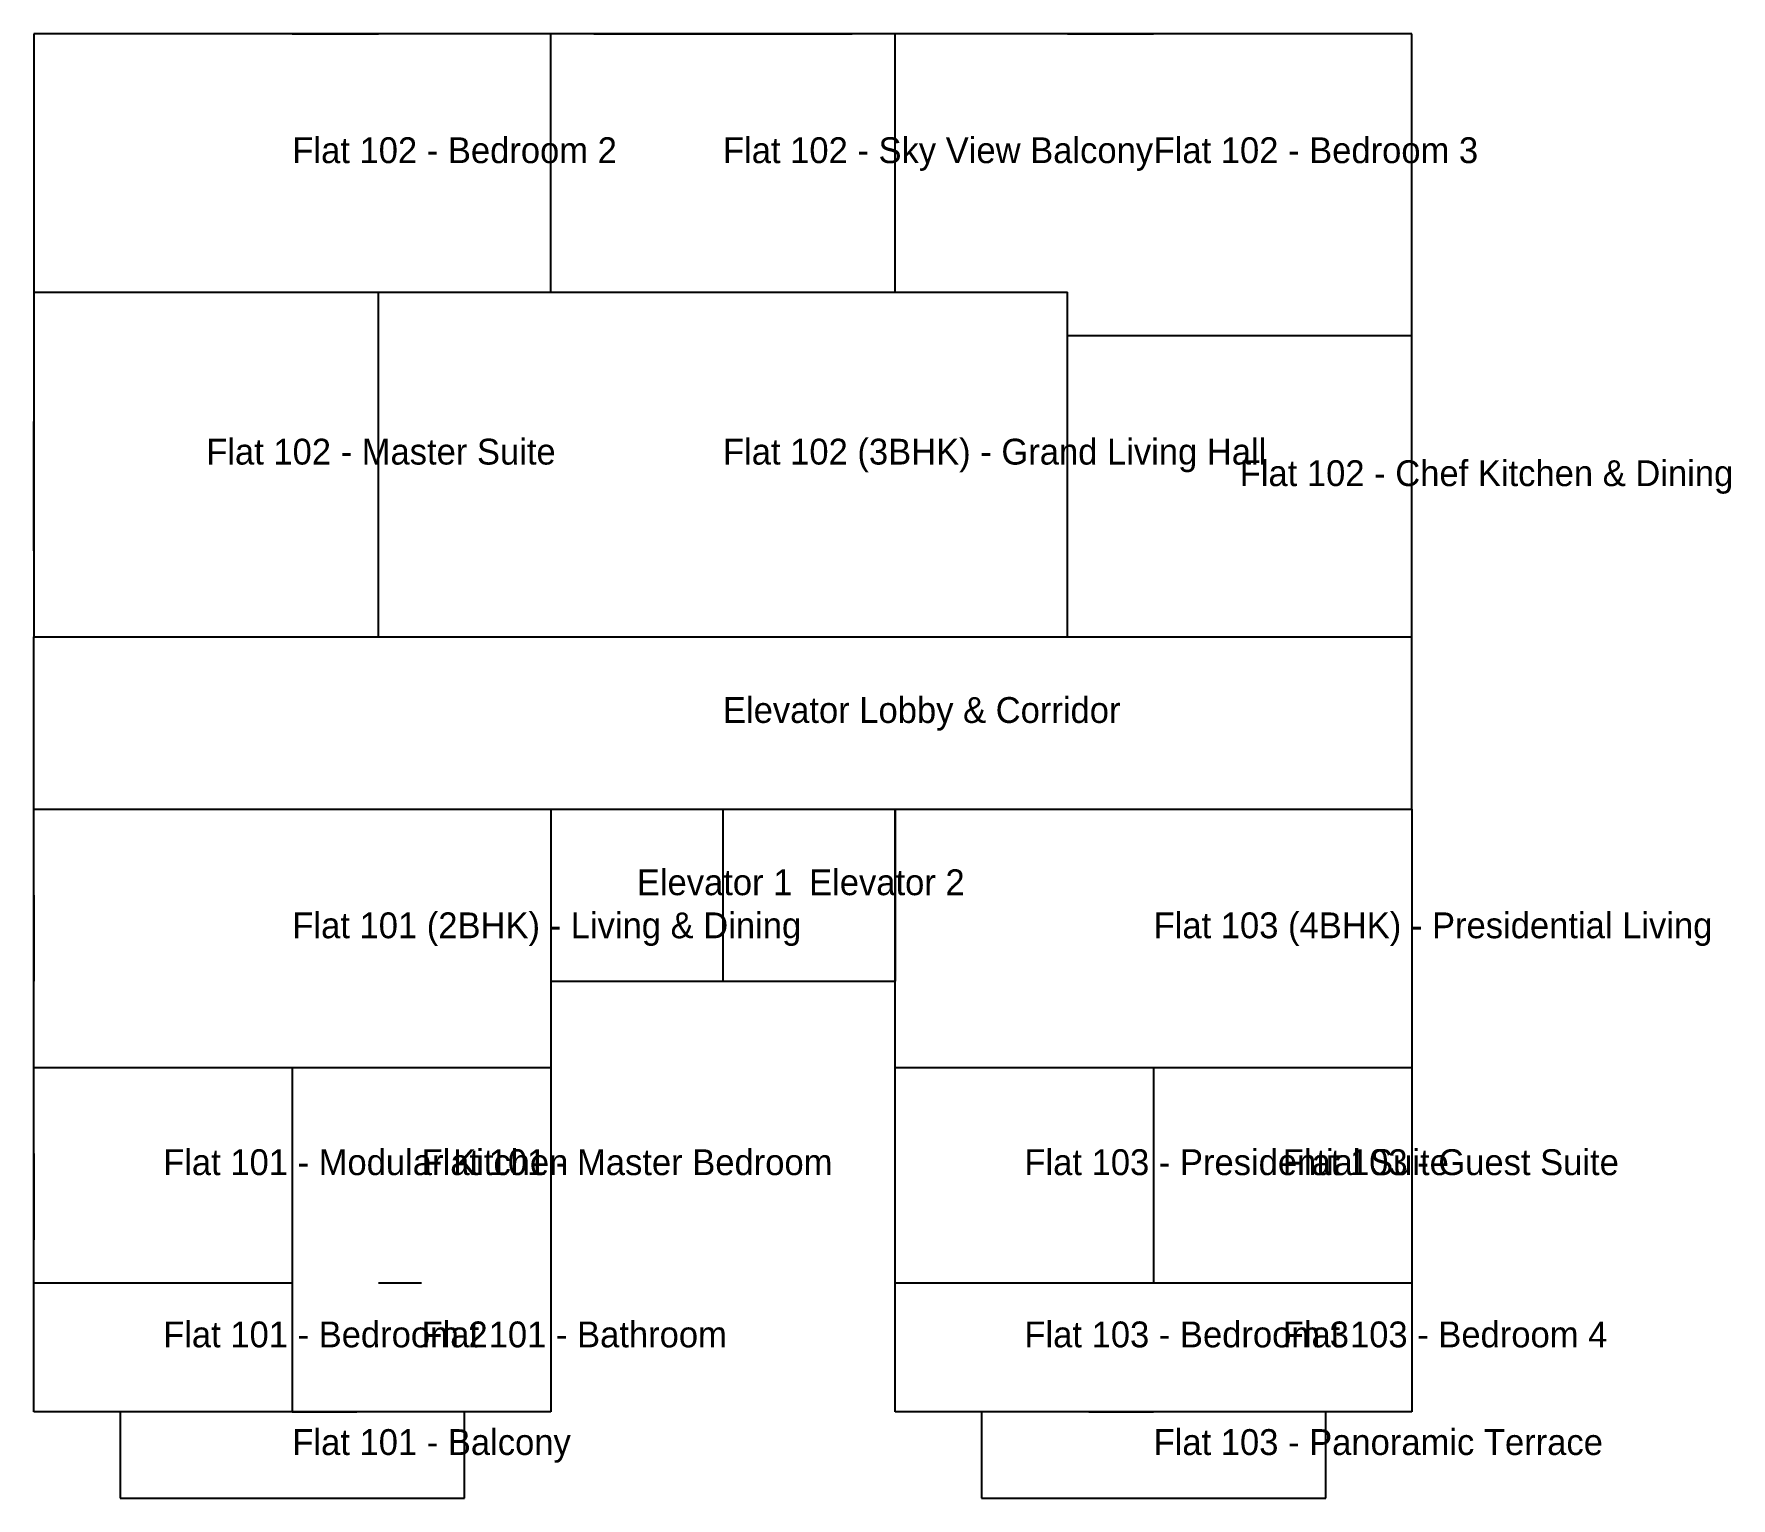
# Model space of a CAD drawing. Header units: metres. Extents: x -16 to 23.4, y -16 to 18.
import ezdxf

# ---------------------------------------------------------------- set-up
doc = ezdxf.new("R2010")
doc.units = ezdxf.units.M
for name, color, linetype in [('DOORS', 1, 'Continuous'), ('LABELS', 2, 'Continuous'), ('WALLS', 7, 'Continuous'), ('WINDOWS', 3, 'Continuous')]:
    doc.layers.add(name, color=color, linetype=linetype)

msp = doc.modelspace()

# ---------------------------------------------------------------- linework, layer by layer
at = {"layer": 'DOORS'}
for p, q in [((-6, 12), (-5, 12)), ((-1.5, 12), (1.5, 12)), ((5, 12), (6, 12)), ((-8, 7), (-8, 8.5)), ((8, 6), (8, 7.5)), ((-1, 4), (1, 4)), ((-10, 0), (-9, 0)), ((9, 0), (10, 0)), ((-7, -6), (-6, -6)), ((7, -6), (8, -6)), ((12, -6), (13, -6)), ((-10, -7), (-10, -8)), ((-13, -11), (-12, -11)), ((-8, -11), (-7, -11)), ((7, -11), (8, -11)), ((12, -11), (13, -11)), ((-10, -14), (-8.5, -14)), ((8.5, -14), (10, -14))]:
    msp.add_line(p, q, dxfattribs=at)
at = {"layer": 'WALLS'}
for p, q in [((16, 18), (-16, 18)), ((-16, 18), (-16, 4)), ((-4, 12), (-4, 18)), ((4, 12), (4, 18)), ((16, 4), (16, 18)), ((-16, 12), (-8, 12)), ((-8, 4), (-8, 12)), ((-8, 12), (8, 12)), ((8, 4), (8, 12)), ((8, 11), (16, 11)), ((-16, 4), (16, 4)), ((-16, 0), (-16, 4)), ((-16, 4), (16, 4)), ((16, 0), (16, 4)), ((-16, 0), (16, 0)), ((-16, 0), (-4, 0)), ((-16, -14), (-16, 0)), ((-4, 0), (-4, -4)), ((-4, 0), (-4, -14)), ((0, 0), (0, -4)), ((4, 0), (4, -4)), ((4, 0), (16, 0)), ((4, -14), (4, 0)), ((16, 0), (16, -14)), ((-4, -4), (4, -4)), ((-16, -6), (-4, -6)), ((-10, -6), (-10, -11)), ((4, -6), (16, -6)), ((10, -6), (10, -11)), ((-16, -11), (-10, -11)), ((-10, -11), (-10, -14)), ((4, -11), (10, -11)), ((10, -11), (16, -11)), ((-4, -14), (-16, -14)), ((-14, -14), (-14, -16)), ((-6, -16), (-6, -14)), ((16, -14), (4, -14)), ((6, -14), (6, -16)), ((14, -16), (14, -14)), ((-14, -16), (-6, -16)), ((6, -16), (14, -16))]:
    msp.add_line(p, q, dxfattribs=at)
at = {"layer": 'WINDOWS'}
for p, q in [((-10, 18), (-8, 18)), ((-3, 18), (3, 18)), ((8, 18), (10, 18)), ((-16, 6), (-16, 9)), ((16, 6), (16, 8)), ((-16, -2), (-16, -4)), ((16, -2), (16, -4)), ((-4, -7), (-4, -9)), ((-16, -8), (-16, -10)), ((16, -8), (16, -9.5)), ((16, -12), (16, -13.5))]:
    msp.add_line(p, q, dxfattribs=at)

# ---------------------------------------------------------------- texts
at = {"layer": 'LABELS'}
for s, p in [('Flat 102 - Bedroom 2', (-10, 15)), ('Flat 102 - Sky View Balcony', (0, 15)), ('Flat 102 - Bedroom 3', (10, 15)), ('Flat 102 - Master Suite', (-12, 8)), ('Flat 102 (3BHK) - Grand Living Hall', (0, 8)), ('Flat 102 - Chef Kitchen & Dining', (12, 7.5)), ('Elevator Lobby & Corridor', (0, 2)), ('Elevator 1', (-2, -2)), ('Elevator 2', (2, -2)), ('Flat 101 (2BHK) - Living & Dining', (-10, -3)), ('Flat 103 (4BHK) - Presidential Living', (10, -3)), ('Flat 101 - Modular Kitchen', (-13, -8.5)), ('Flat 101 - Master Bedroom', (-7, -8.5)), ('Flat 103 - Presidential Suite', (7, -8.5)), ('Flat 103 - Guest Suite', (13, -8.5)), ('Flat 101 - Bedroom 2', (-13, -12.5)), ('Flat 101 - Bathroom', (-7, -12.5)), ('Flat 103 - Bedroom 3', (7, -12.5)), ('Flat 103 - Bedroom 4', (13, -12.5)), ('Flat 101 - Balcony', (-10, -15)), ('Flat 103 - Panoramic Terrace', (10, -15))]:
    msp.add_text(s, height=0.6, dxfattribs=at).set_placement(p)

doc.saveas('drawing.dxf')
